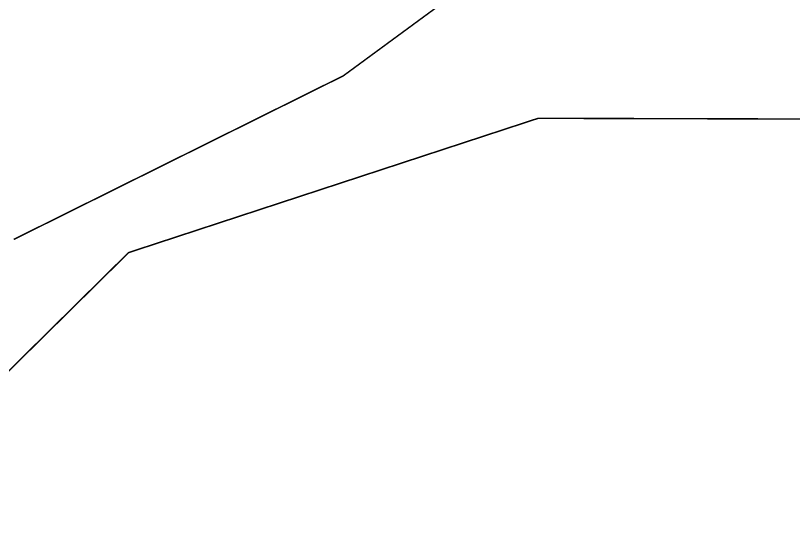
# Model space of a CAD drawing. Header units: metres. Extents: x 561401 to 594056, y 8460144 to 8508504.
# Drawn here: x 574552.3 to 574658.2, y 8481879.1 to 8481950.8 of the extents above; entities that cross this region are included whole.
import ezdxf

# ---------------------------------------------------------------- set-up
doc = ezdxf.new("R2010")
doc.units = ezdxf.units.M
doc.layers.add('1.2. AFECTADOS BASE GRAFICA ESTATAL NO INSCRITO', color=30, linetype='Continuous')
doc.layers.add('1.2. BASE GRAFICA SUNARP', color=150, linetype='Continuous')

msp = doc.modelspace()

# ---------------------------------------------------------------- linework, layer by layer
at = {"layer": '1.2. AFECTADOS BASE GRAFICA ESTATAL NO INSCRITO', "color": 64, "linetype": 'Continuous', "lineweight": -3, "const_width": 0.2}
msp.add_lwpolyline([(574552.08, 8481920.31), (574596.94, 8481942.59), (574635.17, 8481970.67), (574622.4, 8481987.11), (574622.4, 8481987.11), (574606.63, 8482003.04), (574604.41, 8482006.2), (574604.13, 8482014.97), (574593.89, 8482021.52), (574593.89, 8482019.24), (574588.8, 8482012.93), (574588.88, 8482010.69), (574586.32, 8482006.86), (574583.86, 8482002.64), (574572.71, 8481994.17), (574563.53, 8481993.47), (574553.2, 8481992.19), (574543.44, 8481987.2)], dxfattribs=at)
at = {"layer": '1.2. BASE GRAFICA SUNARP', "color": 64, "linetype": 'Continuous', "lineweight": -3, "const_width": 0.2}
msp.add_lwpolyline([(574660.56, 8481936.7), (574623.44, 8481936.8), (574567.71, 8481918.52), (574530.48, 8481881.74), (574474.64, 8481826.57), (574418.91, 8481808.29), (574363.23, 8481808.44), (574289.04, 8481827.1), (574233.36, 8481827.26), (574196.29, 8481845.81), (574122.1, 8481864.46), (574066.37, 8481846.17), (574047.75, 8481827.78), (574047.7, 8481809.34), (574010.42, 8481754.12)], dxfattribs=at)

doc.saveas('drawing.dxf')
